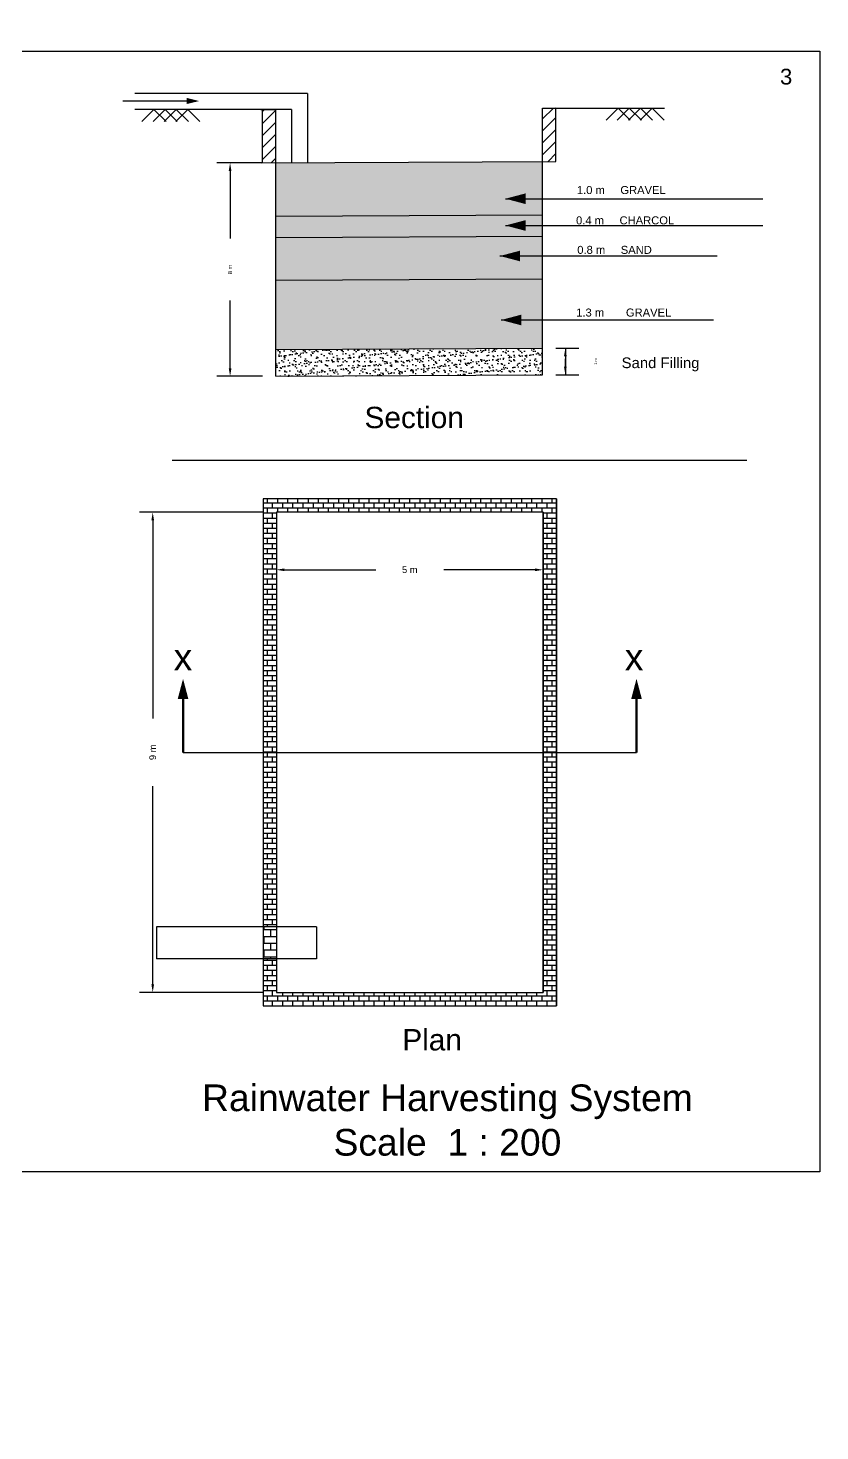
# Model space of a CAD drawing. Header units: metres. Extents: x 110.99 to 114.47, y 64.05 to 69.57.
# Drawn here: x 112.904 to 113.201, y 66.588 to 67.114 of the extents above; entities that cross this region are included whole.
import ezdxf

# ---------------------------------------------------------------- set-up
doc = ezdxf.new("R2010")
doc.units = ezdxf.units.M
doc.header["$MEASUREMENT"] = 0
doc.linetypes.add('ACAD_ISO02W100', pattern=[15, 12, -3])
for name, color, linetype in [('1.WALL', 7, 'Continuous'), ('SCALE', 3, 'Continuous'), ('WALL', 7, 'Continuous')]:
    doc.layers.add(name, color=color, linetype=linetype)
doc.styles.get("Standard").update_dxf_attribs({"font": 'arial.ttf'})
doc.dimstyles.new('ISO-25', dxfattribs={"dimtxt": 0.0025, "dimasz": 0.003, "dimexe": 0.005, "dimexo": 0.005, "dimgap": 0.01, "dimtad": 0, "dimdsep": 46, "dimtxsty": 'Standard', "dimcen": 2.5, "dimadec": 0, "dimazin": 0, "dimtfac": 1, "dimtmove": 0, "dimatfit": 3, "dimfxl": 1, "dimarcsym": 0})

# ---------------------------------------------------------------- blocks, each defined once
blk = doc.blocks.new('*D100')
at = {"color": 0, "lineweight": -2, "transparency": 16777216}
for p, q in [((112.99163, 67.0632), (112.9745, 67.0632)), ((112.9795, 67.0602), (112.9795, 67.03483)), ((112.9795, 66.9862), (112.9795, 67.01156)), ((112.99163, 66.9832), (112.9745, 66.9832))]:
    blk.add_line(p, q, dxfattribs=at)
at = {"color": 0, "transparency": 16777216}
for points in [[(112.979, 67.0602), (112.98, 67.0602), (112.9795, 67.0632)], [(112.979, 66.9862), (112.98, 66.9862), (112.9795, 66.9832)]]:
    blk.add_solid(points, dxfattribs=at)
at = {"layer": 'Defpoints', "color": 0, "transparency": 16777216}
for p in [(112.99663, 67.0632), (112.9795, 66.9832), (112.99663, 66.9832)]:
    blk.add_point(p, dxfattribs=at)
at = {"color": 0, "transparency": 16777216, "insert": (112.9795, 67.0232), "char_height": 0.0025, "width": 0.8706768, "attachment_point": 5, "rotation": 90}
blk.add_mtext('{\\H0.6x;8 m}', dxfattribs=at)
blk = doc.blocks.new('*D101')
at = {"color": 0, "lineweight": -2, "transparency": 16777216}
for p, q in [((113.10163, 66.9937), (113.11018, 66.9937)), ((113.10518, 66.9937), (113.10518, 66.98377)), ((113.10518, 66.9907), (113.10518, 66.9877)), ((113.10518, 66.98677), (113.10518, 66.98977)), ((113.10163, 66.98377), (113.11018, 66.98377))]:
    blk.add_line(p, q, dxfattribs=at)
at = {"color": 0, "transparency": 16777216}
for points in [[(113.10468, 66.9907), (113.10568, 66.9907), (113.10518, 66.9937)], [(113.10468, 66.98677), (113.10568, 66.98677), (113.10518, 66.98377)]]:
    blk.add_solid(points, dxfattribs=at)
at = {"layer": 'Defpoints', "color": 0, "transparency": 16777216}
for p in [(113.09663, 66.9937), (113.09663, 66.98377), (113.10518, 66.98377)]:
    blk.add_point(p, dxfattribs=at)
at = {"color": 0, "transparency": 16777216, "insert": (113.11653, 66.98873), "char_height": 0.0025, "attachment_point": 5, "rotation": 90}
blk.add_mtext('{\\H0.4x;1 m}', dxfattribs=at)
blk = doc.blocks.new('*D116')
at = {"layer": '1.WALL', "color": 0, "linetype": 'Continuous', "lineweight": -2, "transparency": 16777216}
for p, q in [((112.99186, 66.93223), (112.94549, 66.93223)), ((112.95049, 66.92923), (112.95049, 66.85496)), ((112.95049, 66.75523), (112.95049, 66.82951)), ((112.99186, 66.75223), (112.94549, 66.75223))]:
    blk.add_line(p, q, dxfattribs=at)
at = {"layer": '1.WALL', "color": 0, "linetype": 'Continuous', "transparency": 16777216}
for points in [[(112.94999, 66.92923), (112.95099, 66.92923), (112.95049, 66.93223)], [(112.94999, 66.75523), (112.95099, 66.75523), (112.95049, 66.75223)]]:
    blk.add_solid(points, dxfattribs=at)
at = {"layer": 'Defpoints', "color": 0, "linetype": 'Continuous', "transparency": 16777216}
for p in [(112.99686, 66.93223), (112.95049, 66.75223), (112.99686, 66.75223)]:
    blk.add_point(p, dxfattribs=at)
at = {"layer": '1.WALL', "color": 0, "linetype": 'Continuous', "transparency": 16777216, "insert": (112.95049, 66.84223), "char_height": 0.0025, "attachment_point": 5, "rotation": 90}
blk.add_mtext('9 m', dxfattribs=at)
blk = doc.blocks.new('*D117')
at = {"layer": '1.WALL', "color": 0, "linetype": 'Continuous', "lineweight": -2, "transparency": 16777216}
for p, q in [((112.99686, 66.92723), (112.99686, 66.90566)), ((113.09686, 66.92723), (113.09686, 66.90566)), ((112.99986, 66.91066), (113.03414, 66.91066)), ((113.09386, 66.91066), (113.05959, 66.91066))]:
    blk.add_line(p, q, dxfattribs=at)
at = {"layer": '1.WALL', "color": 0, "linetype": 'Continuous', "transparency": 16777216}
for points in [[(112.99986, 66.91116), (112.99986, 66.91016), (112.99686, 66.91066)], [(113.09386, 66.91116), (113.09386, 66.91016), (113.09686, 66.91066)]]:
    blk.add_solid(points, dxfattribs=at)
at = {"layer": 'Defpoints', "color": 0, "linetype": 'Continuous', "transparency": 16777216}
for p in [(112.99686, 66.93223), (113.09686, 66.93223), (113.09686, 66.91066)]:
    blk.add_point(p, dxfattribs=at)
at = {"layer": '1.WALL', "color": 0, "linetype": 'Continuous', "transparency": 16777216, "insert": (113.04686, 66.91066), "char_height": 0.0025, "attachment_point": 5}
blk.add_mtext('5 m', dxfattribs=at)

msp = doc.modelspace()

# ---------------------------------------------------------------- hatches: boundary and pattern name
h = msp.add_hatch()
h.set_pattern_fill('ANSI31', color=256, scale=0.001)
h.set_pattern_definition([(45, (59.0780042, 23.590357), (-0.00224506403, 0.00224506403), [])])
h.paths.add_polyline_path([(112.99163, 67.06317), (112.99663, 67.0632), (112.99663, 67.0832), (112.99163, 67.08317)])
h.paths.add_polyline_path([(113.10163, 67.08373), (113.09663, 67.08373), (113.09663, 67.06372), (113.10163, 67.06374)])
at = {"true_color": 0x58ba48, "transparency": 33554592}
h = msp.add_hatch(dxfattribs=at)
h.set_pattern_fill('GRAVEL', color=85, scale=0.005)
h.set_pattern_definition([(228.0127875, (0.0036, 0.005), (-0.04, -0.045), [0.00067268, -0.06659544024]), (184.96974073, (0.00315, 0.0045), (0.06, 0.005), [0.00115434, -0.1142796238]), (132.51044708, (0.002, 0.0044), (0.05, -0.055), [0.00081394, -0.08058016298]), (267.273689, (5e-05, 0.00315), (0.005, 0.1), [0.00105119, -0.1040677902]), (292.83365418, (0, 0.0021), (-0.025, 0.06), [0.001030775, -0.10204686564]), (357.273689, (0.0004, 0.00115), (-0.1, 0.005), [0.00105119, -0.1040677902]), (37.69424047, (0.00145, 0.0011), (-0.065, -0.05), [0.001390145, -0.13762424274]), (72.25532837, (0.00255, 0.00195), (0.035, 0.11), [0.00131244, -0.12993160748]), (121.42956562, (0.00295, 0.0032), (-0.04, 0.065), [0.00105475, -0.10442036555]), (175.2363583, (0.0024, 0.0041), (0.055, -0.005), [0.00120416, -0.0590038129]), (222.3974378, (0.0012, 0.0042), (-0.06, -0.055), [0.00155724, -0.15416687502]), (138.81407483, (0.005, 0.0031), (-0.035, 0.03), [0.000531505, -0.05261922406]), (171.4692344, (0.0046, 0.00345), (0.065, -0.01), [0.001011185, -0.10010755708]), (225, (0.0036, 0.0036), (-6e-19, -0.005), [0.000707105, -0.00636396281]), (203.1985905, (0.00325, 0.0042), (0.025, 0.01), [0.00038079, -0.03769807553]), (291.8014095, (0.0029, 0.00405), (-0.005, 0.015), [0.000538515, -0.02638730904]), (30.9637565, (0.0031, 0.00355), (0.015, 0.01), [0.000874645, -0.02828011447]), (161.5650512, (0.00385, 0.004), (0.01, -0.005), [0.000632455, -0.0151789333]), (16.38954033, (0, 0.00405), (0.05, 0.015), [0.000886, -0.08771422573]), (70.34617594, (0.00085, 0.0043), (-0.02, -0.055), [0.000743305, -0.07358703874]), (293.1985905, (0.00385, 0.005), (-0.01, 0.025), [0.000761575, -0.03731729053]), (343.61045967, (0.00415, 0.0043), (-0.05, 0.015), [0.000886, -0.08771422573]), (339.4439548, (0, 0.00095), (-0.025, 0.01), [0.0008544, -0.04186561873]), (294.77514057, (0.0008, 0.00065), (-0.025, 0.055), [0.00071589, -0.07087321532]), (66.8014095, (0.0039, 0), (0.01, 0.025), [0.000761575, -0.03731729053]), (17.35402464, (0.0042, 0.0007), (-0.065, -0.02), [0.000838155, -0.08297711807]), (69.4439548, (0.00145, 0), (-0.01, -0.025), [0.0004272, -0.04229281873]), (101.3099325, (0.0036, 0), (-0.005, 0.02), [0.00025495, -0.02524014757]), (165.9637565, (0.00355, 0.00025), (0.015, -0.005), [0.001030775, -0.01958475313]), (186.00900596, (0.00255, 0.0005), (0.05, 0.005), [0.00095525, -0.09456961587]), (303.6900675, (0.0031, 0.0031), (-0.005, 0.01), [0.00072111, -0.01730664638]), (353.15722659, (0.0035, 0.0025), (0.085, -0.01), [0.00125897, -0.12463781312]), (60.9453959, (0.00475, 0.00235), (-0.02, -0.035), [0.00051478, -0.0509633707]), (90, (0.005, 0.0028), (-0.005, 0.005), [0.0003, -0.0047]), (120.25643716, (0.00245, 0.00065), (0.02, -0.035), [0.00069462, -0.06876759995]), (48.0127875, (0.0021, 0.00125), (0.04, 0.045), [0.00134536, -0.06592276024]), (0, (0.003, 0.00225), (0.005, 0.005), [0.0013, -0.0037]), (325.30484647, (0.0043, 0.00225), (0.05, -0.035), [0.00079057, -0.0782663715]), (254.0546041, (0.00495, 0.0018), (-0.005, -0.02), [0.00072801, -0.03567253945]), (207.64597536, (0.00475, 0.0011), (-0.095, -0.05), [0.001185325, -0.11734737091]), (175.42607874, (0.0037, 0.00055), (-0.065, 0.005), [0.001253995, -0.12414536704])])
h.paths.add_polyline_path([(112.99663, 67.0632), (112.99663, 67.0432), (113.09663, 67.04373), (113.09663, 67.06372)])
at = {"lineweight": 100, "true_color": 0x636466, "transparency": 33554592}
h = msp.add_hatch(color=251, dxfattribs=at)
h.dxf.hatch_style = 1
h.paths.add_polyline_path([(113.09663, 67.04373), (112.99663, 67.0432), (112.99663, 67.0352), (113.09663, 67.03573)])
at = {"lineweight": 100, "true_color": 0xcd6928, "transparency": 33554592}
h = msp.add_hatch(dxfattribs=at)
h.set_pattern_fill('AR-SAND', color=32, scale=2e-05)
h.set_pattern_definition([(37.5, (59.0782315, 23.5703628), (-3.2000626e-05, 0.000978826475), [0, -0.00077216, 0, -0.0008636, 0, -0.0008255]), (7.5, (59.0782315, 23.5703628), (0.000899046566, 0.0014336502), [0, -0.00041656, 0, -0.00069596, 0, -0.0002667]), (327.5, (59.07760666, 23.5703628), (0.00158198474, 2.874369e-06), [0, -0.000254, 0, -0.0009144, 0, -0.0011938]), (317.5, (59.0776067, 23.5703628), (0.001527112905, 0.000445858647), [0, -0.000127, 0, -0.00059944, 0, -0.0006858])])
h.paths.add_polyline_path([(113.09663, 67.03573), (112.99663, 67.0352), (112.99663, 67.0192), (113.09663, 67.01971)])
at = {"lineweight": 100, "transparency": 33554592}
h = msp.add_hatch(dxfattribs=at)
h.set_pattern_fill('GRAVEL', color=1, scale=0.007)
h.set_pattern_definition([(228.0127875, (0.00504, 0.007), (-0.056, -0.063), [0.000941752, -0.09323361633]), (184.96974073, (0.00441, 0.0063), (0.084, 0.007), [0.001616076, -0.15999147333]), (132.51044708, (0.0028, 0.00616), (0.07, -0.077), [0.001139516, -0.11281222817]), (267.273689, (7e-05, 0.00441), (0.007, 0.14), [0.001471666, -0.1456949063]), (292.83365418, (0, 0.00294), (-0.035, 0.084), [0.001443085, -0.1428656119]), (357.273689, (0.00056, 0.00161), (-0.14, 0.007), [0.001471666, -0.1456949063]), (37.69424047, (0.00203, 0.00154), (-0.091, -0.07), [0.001946203, -0.19267393984]), (72.25532837, (0.00357, 0.00273), (0.049, 0.154), [0.001837416, -0.18190425048]), (121.42956562, (0.00413, 0.00448), (-0.056, 0.091), [0.00147665, -0.14618851177]), (175.2363583, (0.00336, 0.00574), (0.077, -0.007), [0.001685824, -0.08260533805]), (222.3974378, (0.00168, 0.00588), (-0.084, -0.077), [0.002180136, -0.21583362503]), (138.81407483, (0.007, 0.00434), (-0.049, 0.042), [0.000744107, -0.0736669137]), (171.4692344, (0.00644, 0.00483), (0.091, -0.014), [0.001415659, -0.1401505799]), (225, (0.00504, 0.00504), (-8e-19, -0.007), [0.000989947, -0.00890954794]), (203.1985905, (0.00455, 0.00588), (0.035, 0.014), [0.000533106, -0.05277730574]), (291.8014095, (0.00406, 0.00567), (-0.007, 0.021), [0.000753921, -0.03694223265]), (30.9637565, (0.00434, 0.00497), (0.021, 0.014), [0.001224503, -0.03959216026]), (161.5650512, (0.00539, 0.0056), (0.014, -0.007), [0.000885437, -0.02125050662]), (16.38954033, (0, 0.00567), (0.07, 0.021), [0.0012404, -0.12279991603]), (70.34617594, (0.00119, 0.00602), (-0.028, -0.077), [0.001040627, -0.10302185423]), (293.1985905, (0.00539, 0.007), (-0.014, 0.035), [0.001066205, -0.05224420674]), (343.61045967, (0.00581, 0.00602), (-0.07, 0.021), [0.0012404, -0.12279991603]), (339.4439548, (0, 0.00133), (-0.035, 0.014), [0.00119616, -0.0586118662]), (294.77514057, (0.00112, 0.00091), (-0.035, 0.077), [0.001002246, -0.09922250144]), (66.8014095, (0.00546, 0), (0.014, 0.035), [0.001066205, -0.05224420674]), (17.35402464, (0.00588, 0.00098), (-0.091, -0.028), [0.001173417, -0.1161679653]), (69.4439548, (0.00203, 0), (-0.014, -0.035), [0.00059808, -0.0592099462]), (101.3099325, (0.00504, 0), (-0.007, 0.028), [0.00035693, -0.0353362066]), (165.9637565, (0.00497, 0.00035), (0.021, -0.007), [0.001443085, -0.02741865438]), (186.00900596, (0.00357, 0.0007), (0.07, 0.007), [0.00133735, -0.13239746222]), (303.6900675, (0.00434, 0.00434), (-0.007, 0.014), [0.001009554, -0.02422930493]), (353.15722659, (0.0049, 0.0035), (0.119, -0.014), [0.001762558, -0.17449293837]), (60.9453959, (0.00665, 0.00329), (-0.028, -0.049), [0.000720692, -0.071348719]), (90, (0.007, 0.00392), (-0.007, 0.007), [0.00042, -0.00658]), (120.25643716, (0.00343, 0.00091), (0.028, -0.049), [0.000972468, -0.09627463993]), (48.0127875, (0.00294, 0.00175), (0.056, 0.063), [0.001883504, -0.09229186433]), (0, (0.0042, 0.00315), (0.007, 0.007), [0.00182, -0.00518]), (325.30484647, (0.00602, 0.00315), (0.07, -0.049), [0.001106798, -0.1095729201]), (254.0546041, (0.00693, 0.00252), (-0.007, -0.028), [0.001019214, -0.04994155522]), (207.64597536, (0.00665, 0.00154), (-0.133, -0.07), [0.001659455, -0.16428631928]), (175.42607874, (0.00518, 0.00077), (-0.091, 0.007), [0.001755593, -0.17380351386])])
h.paths.add_polyline_path([(113.09663, 67.01971), (112.99663, 67.0192), (112.99663, 66.9932), (113.09663, 66.9937)])
at = {"layer": 'WALL', "transparency": 33554592}
h = msp.add_hatch(dxfattribs=at)
h.set_pattern_fill('AR-SAND', color=1, scale=6e-05)
h.set_pattern_definition([(37.5, (59.0782315, 23.5703628), (-9.600188e-05, 0.00293647942), [0, -0.00231648, 0, -0.0025908, 0, -0.0024765]), (7.5, (59.0782315, 23.570363), (0.0026971397, 0.0043009506), [0, -0.00124968, 0, -0.00208788, 0, -0.0008001]), (327.5, (59.076357, 23.5703628), (0.00474595422, 8.62311e-06), [0, -0.000762, 0, -0.0027432, 0, -0.0035814]), (317.5, (59.076357, 23.570363), (0.00458133871, 0.00133757594), [0, -0.000381, 0, -0.00179832, 0, -0.0020574])])
h.paths.add_polyline_path([(112.99663, 66.9932), (112.99663, 66.9832), (113.09663, 66.98377), (113.09663, 66.9937)])
h = msp.add_hatch(dxfattribs=at)
h.set_pattern_fill('BRICK', color=1, scale=0.0003)
h.set_pattern_definition([(0, (59.0782315, 23.5703628), (0, 0.001905), []), (90, (59.0782315, 23.570363), (-0.00381, 2e-19), [0.001905, -0.001905]), (90, (59.0801365, 23.570363), (-0.00381, 2e-19), [-0.001905, 0.001905])])
h.paths.add_polyline_path([(112.99686, 66.93223), (113.09686, 66.93223), (113.09686, 66.75223), (112.99686, 66.75223), (112.99686, 66.76487), (112.99186, 66.76487), (112.99186, 66.74723), (113.10186, 66.74723), (113.10186, 66.93723), (112.99186, 66.93723), (112.99186, 66.77687), (112.99686, 66.77687)])
h = msp.add_hatch(dxfattribs=at)
h.set_pattern_fill('BRICK', color=0, scale=0.0004)
h.set_pattern_definition([(0, (59.0782315, 23.5703628), (0, 0.00254), []), (90, (59.0782315, 23.570363), (-0.00508, 3e-19), [0.00254, -0.00254]), (90, (59.0807715, 23.570363), (-0.00508, 3e-19), [-0.00254, 0.00254])])
h.paths.add_polyline_path([(112.99686, 66.77687), (112.99186, 66.77687), (112.99186, 66.76487), (112.99686, 66.76487)])

# ---------------------------------------------------------------- linework, layer by layer
for p, q in [((112.93931, 67.08638), (112.96325, 67.08638)), ((113.00853, 67.0892), (112.94375, 67.0892)), ((113.00853, 67.0892), (113.00853, 67.06323)), ((113.00253, 67.0832), (112.94375, 67.0832)), ((112.99107, 67.08317), (112.99663, 67.0832)), ((112.99163, 67.06317), (112.99163, 67.08317)), ((112.99663, 66.9832), (112.99663, 67.0832)), ((113.00253, 67.0832), (113.00253, 67.06323)), ((113.09663, 67.08373), (113.10163, 67.08376)), ((113.09663, 66.98377), (113.09663, 67.08373)), ((113.09663, 67.08373), (113.14233, 67.08373)), ((113.10163, 67.06374), (113.10163, 67.08376)), ((112.99118, 67.06317), (113.10163, 67.06374)), ((113.08271, 67.04975), (113.17919, 67.04975)), ((112.99663, 67.0432), (113.09663, 67.04373)), ((113.08271, 67.03971), (113.17919, 67.03971)), ((112.99668, 67.0352), (113.09668, 67.03573)), ((113.08065, 67.02828), (113.16205, 67.02828)), ((112.99665, 67.0192), (113.09665, 67.01971)), ((113.08111, 67.00429), (113.16067, 67.00429)), ((112.99663, 66.9932), (113.09663, 66.9937)), ((112.99663, 66.9832), (113.09663, 66.98377)), ((112.95779, 66.95174), (113.17325, 66.95174)), ((112.99186, 66.93723), (112.99186, 66.74723)), ((113.10186, 66.93723), (112.99186, 66.93723)), ((112.99186, 66.93723), (112.99186, 66.74723)), ((113.10186, 66.74723), (113.10186, 66.93723)), ((113.10186, 66.93723), (113.10186, 66.74723)), ((112.99686, 66.93223), (112.99686, 66.75223)), ((113.09686, 66.93223), (112.99686, 66.93223)), ((112.99686, 66.93223), (112.99686, 66.75223)), ((113.09686, 66.75223), (113.09686, 66.93223)), ((113.09686, 66.93223), (113.09686, 66.75223)), ((113.01186, 66.77687), (112.95186, 66.77687)), ((112.95186, 66.77687), (112.95186, 66.76487)), ((113.01186, 66.77687), (113.01186, 66.76487)), ((113.01186, 66.76487), (112.95186, 66.76487)), ((112.99686, 66.75223), (113.09686, 66.75223)), ((112.99186, 66.74723), (113.10186, 66.74723))]:
    msp.add_line(p, q)
at = {"color": 3}
for p, q in [((112.95097, 67.0832), (112.94646, 67.07869)), ((112.95514, 67.0832), (112.95063, 67.07869)), ((112.95097, 67.0832), (112.95548, 67.07869)), ((112.95934, 67.0832), (112.95482, 67.07869)), ((112.95514, 67.0832), (112.95966, 67.07869)), ((112.96368, 67.0832), (112.95917, 67.07869)), ((112.95934, 67.0832), (112.96385, 67.07869)), ((112.96368, 67.0832), (112.96819, 67.07869)), ((113.12499, 67.08373), (113.12047, 67.07922)), ((113.12916, 67.08373), (113.12465, 67.07922)), ((113.12499, 67.08373), (113.1295, 67.07922)), ((113.13336, 67.08373), (113.12884, 67.07922)), ((113.12916, 67.08373), (113.13368, 67.07922)), ((113.1377, 67.08373), (113.13319, 67.07922)), ((113.13336, 67.08373), (113.13787, 67.07922)), ((113.1377, 67.08373), (113.14221, 67.07922))]:
    msp.add_line(p, q, dxfattribs=at)
at = {"lineweight": 100}
for p, q in [((112.96186, 66.84223), (112.96186, 66.86223)), ((113.13186, 66.84223), (113.13186, 66.86223))]:
    msp.add_line(p, q, dxfattribs=at)
at = {"linetype": 'ACAD_ISO02W100'}
msp.add_line((112.96186, 66.84223), (113.13186, 66.84223), dxfattribs=at)
for points in [[(112.96792, 67.08637, 0, 0.00226, 0), (112.96325, 67.08638, 0.00226, 0.00226, 0)], [(113.08271, 67.04975, 0, 0.004, 0), (113.09028, 67.04975, 0.004, 0.004, 0)], [(113.08271, 67.03971, 0, 0.004, 0), (113.09028, 67.03971, 0.004, 0.004, 0)], [(113.08065, 67.02828, 0, 0.004, 0), (113.08822, 67.02828, 0.004, 0.004, 0)], [(113.08111, 67.00429, 0, 0.004, 0), (113.08868, 67.00429, 0.004, 0.004, 0)], [(112.96186, 66.8698, 0, 0.004, 0), (112.96186, 66.86223, 0.004, 0.004, 0)], [(113.13186, 66.8698, 0, 0.004, 0), (113.13186, 66.86223, 0.004, 0.004, 0)]]:
    msp.add_lwpolyline(points, format="xyseb")
at = {"layer": 'SCALE', "color": 5, "linetype": 'Continuous'}
msp.add_lwpolyline([(112.60663, 67.10501), (113.20063, 67.10501), (113.20063, 66.68501), (112.60663, 66.68501)], close=True, dxfattribs=at)

# ---------------------------------------------------------------- texts
at = {"color": 1, "ltscale": 0.05, "insert": (113.18566, 67.09847), "char_height": 0.005915, "attachment_point": 1}
msp.add_mtext_dynamic_manual_height_columns('{\\C7;3}', width=0.0057503, gutter_width=0.03697, heights=[0], dxfattribs=at)
at = {"attachment_point": 1}
for s, insert, char_height in [('1.0 m     GRAVEL', (113.1095, 67.0545), 0.003), ('0.4 m     CHARCOL', (113.10919, 67.04314), 0.003), ('0.8 m     SAND', (113.10965, 67.03208), 0.003), ('1.3 m       GRAVEL', (113.10925, 67.00858), 0.003), ('Sand Filling', (113.12627, 66.99025), 0.004)]:
    msp.add_mtext_dynamic_manual_height_columns(s, width=0.058755, gutter_width=0.25, heights=[0], dxfattribs=dict(at, insert=insert, char_height=char_height))
at = {"lineweight": 100, "attachment_point": 1}
for s, width, insert, char_height in [('\\pxqc;Section', 0.0614045, (113.01781, 66.97175), 0.008), ('x', 0.0175975, (112.95835, 66.88294), 0.01), ('x', 0.0175975, (113.12747, 66.88294), 0.01), ('\\pxqc;Plan', 0.0614045, (113.02454, 66.73849), 0.008), ('\\pxqc;Rainwater Harvesting System\\PScale  1 : 200', 0.2102917, (112.95584, 66.71773), 0.01)]:
    msp.add_mtext_dynamic_manual_height_columns(s, width=width, gutter_width=0.25, heights=[0], dxfattribs=dict(at, insert=insert, char_height=char_height))

# ---------------------------------------------------------------- dimensions: what is measured, and where the dimension line sits
dim = msp.add_linear_dim(base=(112.9795, 66.9832), p1=(112.99663, 67.0632), p2=(112.99663, 66.9832), angle=90, text='{\\H0.6x;8 m}', dimstyle='ISO-25')
dim.commit()
dim.dimension.update_dxf_attribs({"geometry": '*D100', "text_midpoint": (112.9795, 67.0232)})
dim = msp.add_linear_dim(base=(113.10518, 66.98377), p1=(113.09663, 66.9937), p2=(113.09663, 66.98377), angle=90, text='{\\H0.4x;1 m}', dimstyle='ISO-25', override={"dimtmove": 2})
dim.commit()
dim.dimension.update_dxf_attribs({"geometry": '*D101', "text_midpoint": (113.11653, 66.98873), "dimtype": 160})
at = {"layer": '1.WALL', "color": 7, "linetype": 'Continuous'}
dim = msp.add_linear_dim(base=(112.95049, 66.75223), p1=(112.99686, 66.93223), p2=(112.99686, 66.75223), angle=90, text='9 m', dimstyle='ISO-25', dxfattribs=at)
dim.commit()
dim.dimension.update_dxf_attribs({"geometry": '*D116', "text_midpoint": (112.95049, 66.84223)})
dim = msp.add_linear_dim(base=(113.09686, 66.91066), p1=(112.99686, 66.93223), p2=(113.09686, 66.93223), text='5 m', dimstyle='ISO-25', dxfattribs=at)
dim.commit()
dim.dimension.update_dxf_attribs({"geometry": '*D117', "text_midpoint": (113.04686, 66.91066)})

doc.saveas('drawing.dxf')
